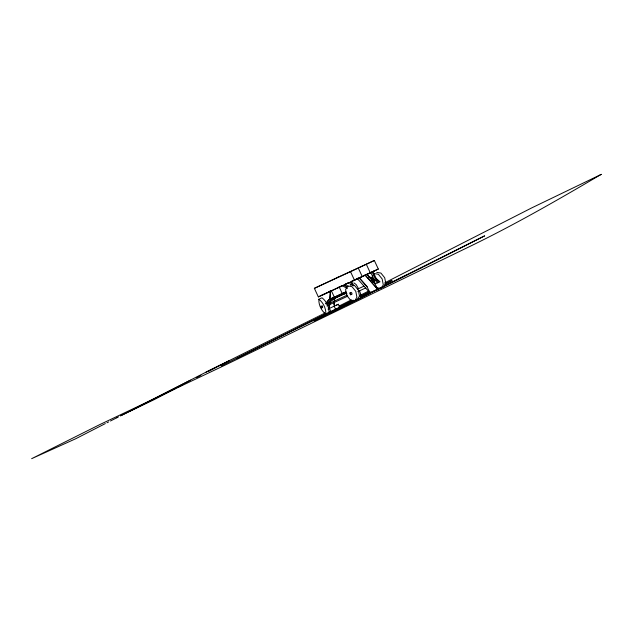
<?xml version="1.0" encoding="UTF-8"?>
<svg xmlns="http://www.w3.org/2000/svg" width="633" height="633" viewBox="0 0 633 633"><rect width="100%" height="100%" fill="white"/><g stroke="black" fill="none" stroke-linecap="round" stroke-linejoin="round"><path stroke-width="0.95" d="M318.866 299.243C318.518 304.734 321.437 310.914 325.845 314.197C326.185 308.706 323.273 302.527 318.866 299.243L321.991 297.787C326.399 301.071 329.31 307.25 328.962 312.742M329.097 307.717L329.492 301.949M329.619 300.018L330.284 290.397M329.912 301.324L329.429 308.429L330.924 311.634L329.176 312.425M326.058 303.254L328.646 299.86L334.145 297.273L330.062 299.108L330.616 291.109L331.106 290.887L318.344 296.885L314.364 288.339L338.188 277.151M333.908 304.536L334.177 300.691M360.865 297.827L361.055 295.097L359.417 290.507M357.297 299.694L359.473 296.038L358.333 290.136L354.543 285.459L350.326 284.747M372.845 275.751L371.975 277.222L372.307 278.908M381.121 288.513L383.297 284.85L382.158 278.955L378.368 274.279L374.15 273.559M383.677 287.311L385.853 283.647L384.706 277.752L380.924 273.076L376.706 272.356M325.829 303.721L328.646 299.86M325.995 303.919L334.794 297.027L343.656 292.881L346.488 292.383M327.087 304.117L335.292 298.096L344.154 293.949L346.939 293.356M105.323 423.588L75.683 438.764L31.65 458.672L99.777 424.593L224.533 365.391L473.065 244.892C516.401 223.702 558.306 199.672 599.839 175.167L601.35 174.328L531.641 207.933L384.761 282.816M175.839 388.377L154.199 399.613L120.974 415.644M177.564 387.475L181.885 385.228M196.57 377.584L200.883 375.329M208.653 371.278L215.568 367.686M217.293 366.784L229.399 360.573M351.323 299.884L339.051 306.071M237.051 358.27L325.892 313.936M128.895 411.561L135.905 407.976M137.662 407.082L206.049 372.141L323.993 313.549M106.937 422.789L108.694 421.895M110.451 421.008L117.461 417.432M360.09 295.397L368.904 290.903M116.765 417.74L118.521 416.854M120.27 415.96L190.462 380.227M221.249 365.898L326.027 313.928M339.201 307.258L353.254 300.145M360.28 296.584L369.063 292.137L360.185 296.592M423.944 266.612L484.688 235.832L314.015 321.097M339.043 307.266L351.378 301.039M329.785 313.406L407.248 274.651M314.609 319.705L326.098 314.015M339.359 307.448L352.621 300.873M345.483 305.557L355.176 300.746M356.941 299.868L370.17 293.308M377.221 289.811L379.863 288.498M385.157 285.871L423.066 267.063M206.049 372.141L221.779 364.371M298.847 327.427L353.554 300.39M374.332 260.495L350.508 271.684L354.496 280.229L378.32 269.041L374.332 260.495L337.777 277.357M342.168 285.697L338.766 287.295L339.256 287.129L342.239 293.538L334.366 297.194L331.375 290.792L341.757 285.902M321.335 295.492L331.55 290.697M359.117 278.014L375.329 270.433M332.285 299.449L334.643 298.341L332.309 299.393M357.724 289.083L363.904 286.179M372.726 282.041L377.141 279.968L378.281 280.736L378.138 282.104L374.609 283.758M357.843 291.631L365.779 287.904M330.062 299.108L334.817 296.885M327.221 304.449L347.28 295.073M326.842 305.921L347.778 296.141M324.547 312.631L325.417 314.182L339.834 307.472L338.339 304.267L327.957 309.086M342.382 293.435L345.871 291.813M345.499 293.285L334.722 298.214L334.177 306.214L335.672 309.418L334.208 310.075M314.364 288.339L350.919 271.478M344.819 284.478L349.226 282.445M351.869 281.226L357.162 278.789M366.855 274.326L370.384 272.696M372.149 271.889L378.32 269.041M344.407 284.676L348.83 282.642M351.473 281.424L356.775 278.979M361.285 277.032L357.249 278.457L370.542 293.522M318.344 296.885L354.907 280.023M350.508 292.644L351.149 292.343L351.901 293.119L352.011 294.195L351.37 294.495M376.833 283.275L380.037 281.804L376.635 278.852M322.664 307.701L322.047 305.739L322.11 306.831M336.598 305.059L338.339 304.267M334.968 309.719L336.068 309.228M338.093 308.263L339.834 307.472M325.417 314.182L326.763 313.58M380.283 288.363L376.904 287.793L375.828 286.456M368.438 276.21L374.467 279.509M368.446 277.08L374.475 280.379L370.811 272.514M371.152 279.865L374.459 281.677M348.023 286.67L344.574 284.787L343.727 285.182L347.169 287.065M342.437 285.776L347.398 288.498M353.894 282.88L356.126 284.526L358.594 288.743M367.005 274.326L374.578 282.801L377.569 289.21L369.909 292.81L366.918 286.401L359.346 277.919M366.903 274.374L374.744 283.157M377.403 288.854L364.909 274.864L378.202 289.93M359.243 277.974L367.085 286.757M366.301 264.27L370.289 272.815M358.27 268.036L362.258 276.581M353.712 285.879L351.679 281.511L350.824 281.914L352.454 285.404M349.535 282.508L350.753 285.127M343.656 292.881L344.154 293.949M334.794 297.027L335.292 298.096M347.77 285.942L345.594 289.605L346.742 295.5L350.532 300.177L354.741 300.897L356.917 297.233L355.778 291.338L351.988 286.662L347.77 285.942M391.898 280.577L384.872 284.138L391.898 280.577M370.305 292.114L360.581 296.932L370.321 292.106M372.948 271.525L372.101 271.921L376.58 281.535L377.434 281.139L372.948 271.525M350.302 292.747L349.653 293.039L350.516 294.891L351.165 294.598L350.302 292.747M321.002 306.23L321.627 308.184L321.002 306.23"/></g></svg>
